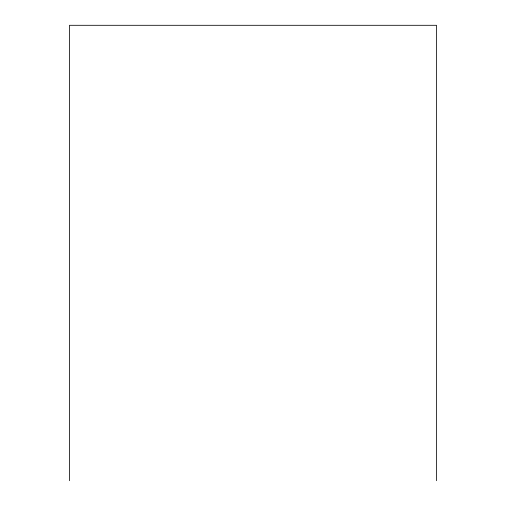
<?xml version="1.0" encoding="UTF-8"?>
<svg xmlns="http://www.w3.org/2000/svg" width="506" height="506" viewBox="0 0 506 506"><rect width="100%" height="100%" fill="white"/><g stroke="black" fill="none" stroke-linecap="round" stroke-linejoin="round"><path stroke-width="0.76" d="M436.507 480.7L436.507 25.3L69.493 25.3L69.493 480.7"/></g></svg>
